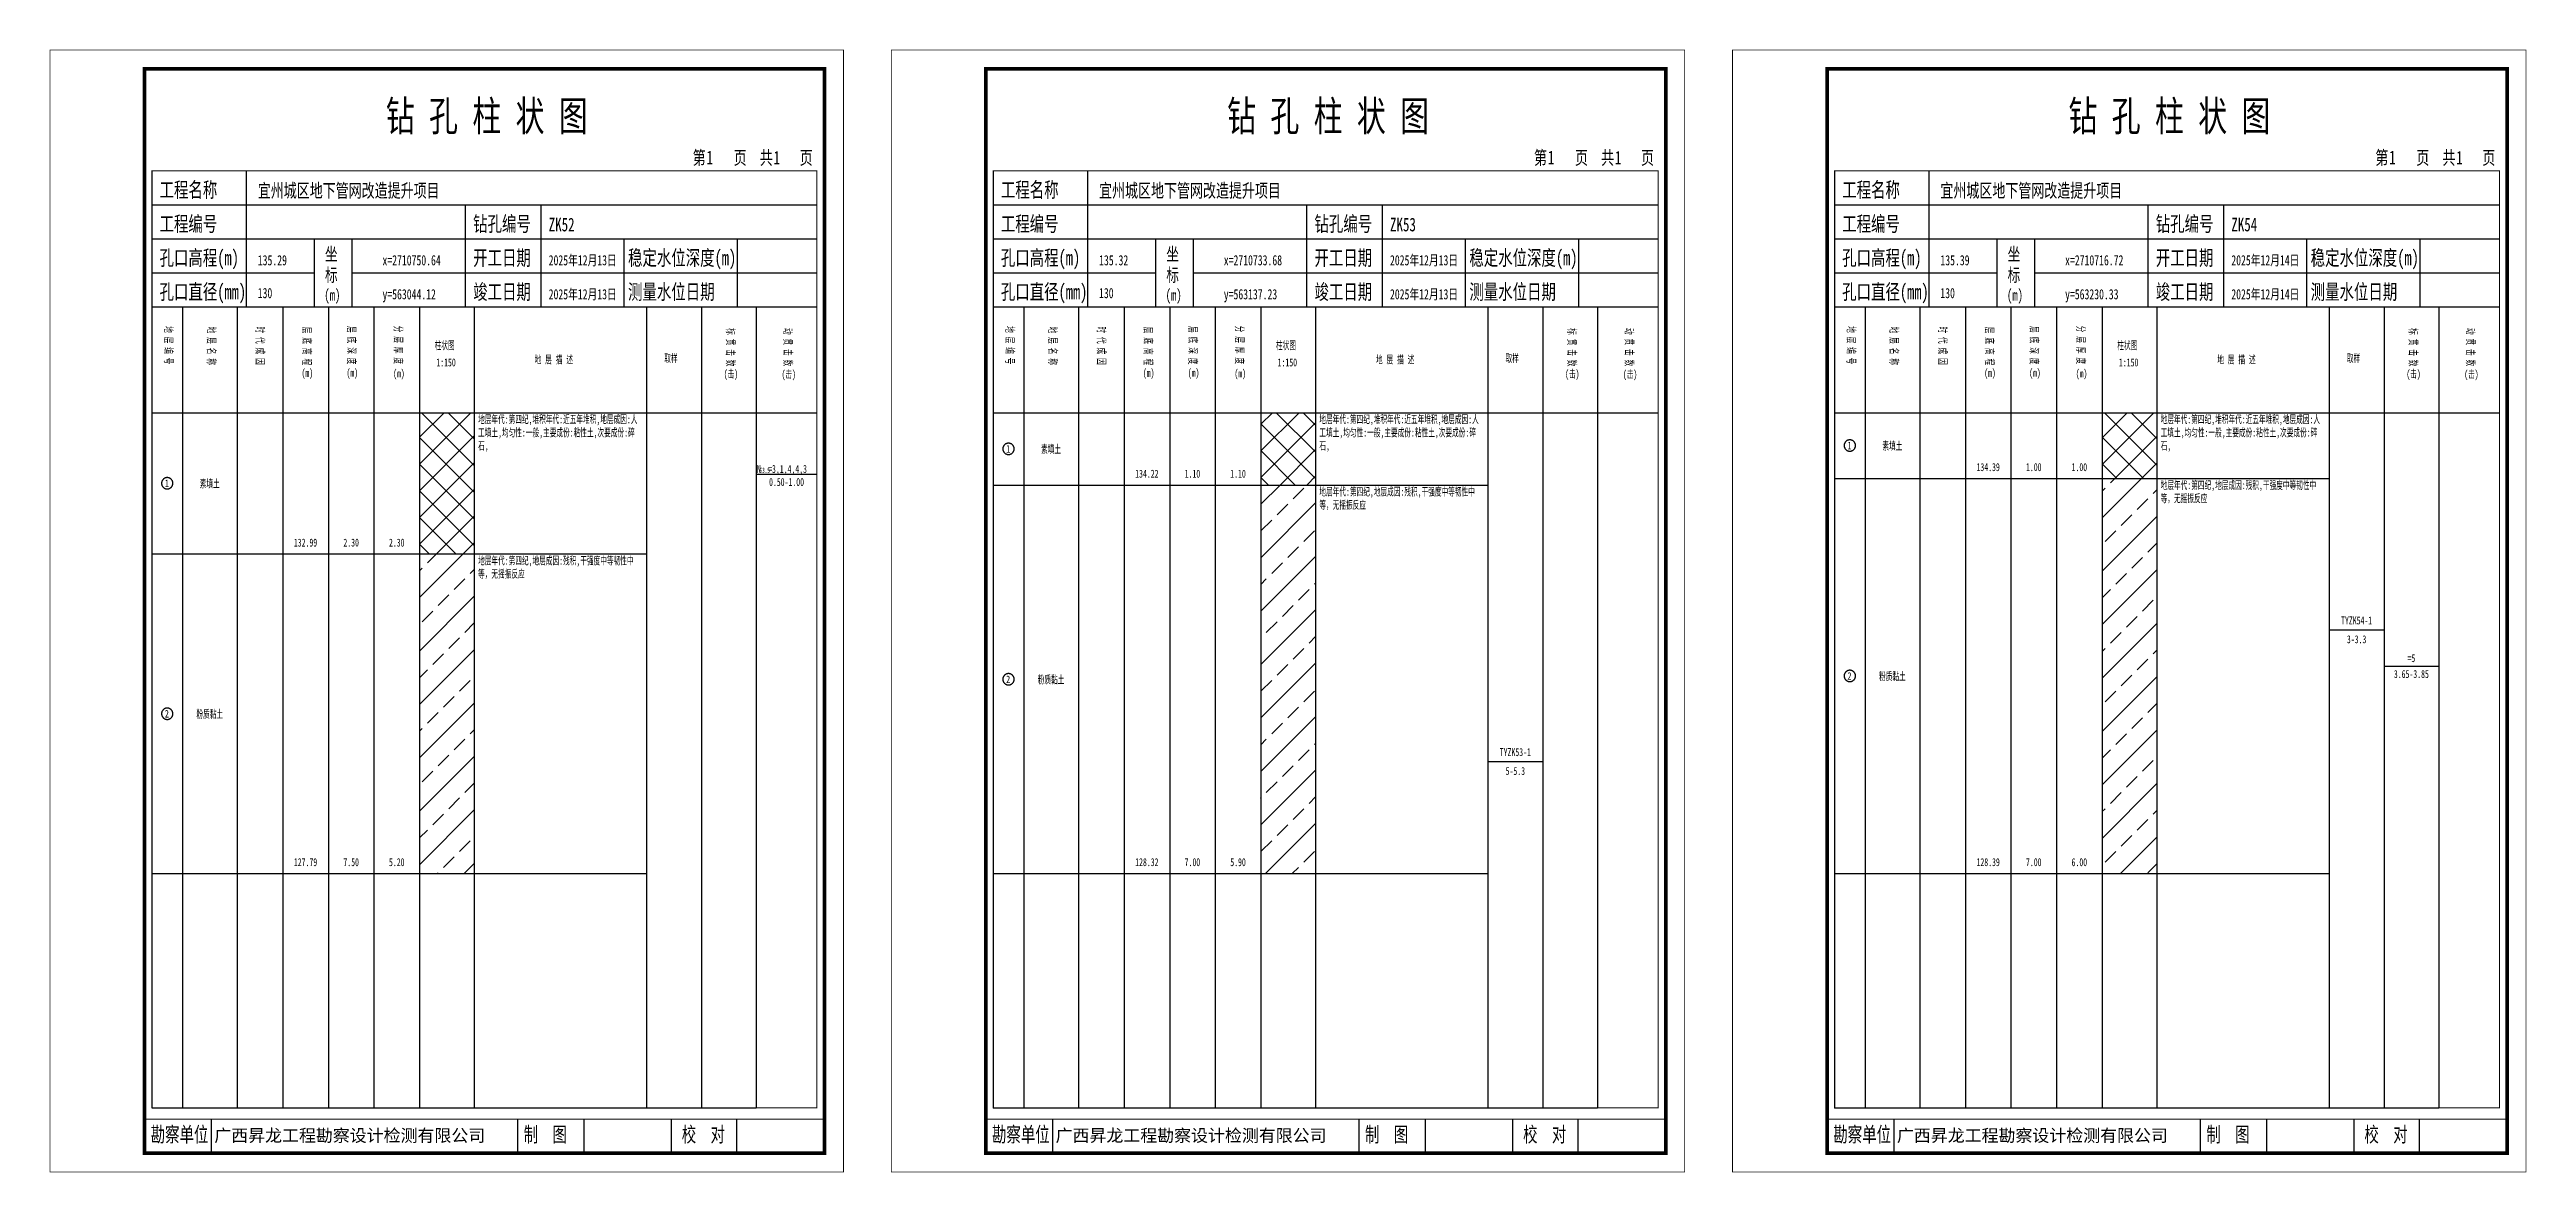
# Model space of a CAD drawing. Header units: millimetres. Extents: x 0 to 2711117, y 0 to 567555.
# Drawn here: x 70369 to 71024, y 0 to 297 of the extents above; entities that cross this region are included whole.
import ezdxf
from ezdxf.enums import TextEntityAlignment as Align

# ---------------------------------------------------------------- set-up
doc = ezdxf.new("R2010")
doc.units = ezdxf.units.MM
doc.layers.add('GICAD_POU_TEXTS', color=7, linetype='Continuous')
doc.layers.add('勘察点图例', color=7, linetype='Continuous')
doc.styles.add('HEAD_FONT', font='simfang.ttf', dxfattribs={"width": 0.6})
doc.styles.add('HEAD_FONT2', font='simfang.ttf', dxfattribs={"width": 0.6})
doc.styles.add('HT', font='simhei.ttf')
doc.styles.add('LZ_FONT', font='simfang.ttf', dxfattribs={"width": 0.7, "height": 8})
doc.styles.add('成果图图块', font='simfang.ttf', dxfattribs={"height": 2.5})
doc.styles.add('成果图表体', font='simfang.ttf', dxfattribs={"width": 0.6, "height": 2.1})
pattern_1 = [(45, (0, 0), (-3.5355339, 3.5355339), []), (135, (0, 0), (-3.5355339, -3.5355339), [])]
pattern_2 = [(45, (0, 0), (-7.0710678, 7.0710678), []), (45, (7.071, 0), (-7.0710678, 7.0710678), [4, -2])]

# ---------------------------------------------------------------- blocks, each defined once
blk = doc.blocks.new('ZK52')
for p, q in [((52, 229), (52, 265)), ((27, 256), (203, 256)), ((110, 229), (110, 256)), ((130, 229), (130, 256)), ((27, 247), (203, 247)), ((70, 229), (70, 247)), ((80, 229), (80, 247)), ((152, 229), (152, 247)), ((182, 229), (182, 247)), ((27, 238), (70, 238)), ((80, 238), (203, 238)), ((27, 229), (35.05, 229)), ((35.05, 229), (35.05, 17)), ((35.05, 229), (49.53, 229)), ((49.53, 229), (49.53, 17)), ((49.53, 229), (61.6, 229)), ((61.6, 229), (61.6, 17)), ((61.6, 229), (73.68, 229)), ((73.68, 229), (73.68, 17)), ((73.68, 229), (85.75, 229)), ((85.75, 229), (85.75, 17)), ((85.75, 229), (97.82, 229)), ((97.82, 229), (97.82, 17)), ((97.82, 229), (112.3, 229)), ((112.3, 229), (112.3, 17)), ((112.3, 229), (157.93, 229)), ((157.93, 229), (157.93, 17)), ((157.93, 229), (172.42, 229)), ((172.42, 229), (172.42, 17)), ((172.42, 229), (186.9, 229)), ((186.9, 229), (186.9, 17)), ((186.9, 229), (203, 229)), ((27, 201), (203, 201)), ((27, 17), (35.05, 17)), ((35.05, 17), (49.53, 17)), ((42.74, 4.95), (42.74, 13.95)), ((42.74, 4.95), (42.74, 13.95)), ((49.53, 17), (61.6, 17)), ((61.6, 17), (73.68, 17)), ((73.68, 17), (85.75, 17)), ((85.75, 17), (97.82, 17)), ((97.82, 17), (112.3, 17)), ((112.3, 17), (157.93, 17)), ((123.83, 4.95), (123.83, 13.95)), ((141.38, 4.95), (141.38, 13.95)), ((157.93, 17), (172.42, 17)), ((164.48, 4.95), (164.48, 13.95)), ((172.42, 17), (186.9, 17)), ((181.84, 4.95), (181.84, 13.95)), ((181.84, 4.95), (181.84, 13.95))]:
    blk.add_line(p, q)
for points, const_width in [([(0, 0), (210, 0), (210, 297), (0, 297)], 0.25), ([(25, 5), (205, 5), (205, 292), (25, 292)], 1), ([(27, 265), (203, 265), (203, 17), (27, 17)], 0.3)]:
    blk.add_lwpolyline(points, close=True, dxfattribs=dict(const_width=const_width))
at = {"const_width": 0.3}
for points in [[(27, 229), (203, 229)], [(25, 14), (205, 14)]]:
    blk.add_lwpolyline(points, dxfattribs=at)
at = {"style": 'LZ_FONT', "width": 0.7}
for s, height, p in [('钻 孔 柱 状 图', 8, (88.9, 275.54)), ('第', 3.6, (170.12, 266.7)), ('1', 3.6, (173.78, 266.75)), ('页', 3.6, (180.96, 266.7)), ('共', 3.6, (187.88, 266.7)), ('1', 3.6, (191.54, 266.7)), ('页', 3.6, (198.44, 266.7)), ('工程名称', 4, (29, 258)), ('宜州城区地下管网改造提升项目', 3.6, (55, 258)), ('工程编号', 4, (29, 249)), ('钻孔编号', 4, (112, 249)), ('ZK52', 3.6, (132, 249)), ('孔口高程(m)', 4, (29, 240)), ('135.29', 2.7, (55, 240)), ('坐', 3.5, (72.79, 241.24)), ('x=2710750.64', 2.7, (88, 240)), ('开工日期', 4, (112, 240)), ('2025年12月13日', 2.7, (132, 240)), ('稳定水位深度(m)', 4, (153, 240)), ('标', 3.5, (72.79, 235.7)), ('孔口直径(mm)', 4, (29, 231)), ('130', 2.7, (54.98, 231.31)), ('(m) ', 3, (72.59, 230.65)), ('y=563044.12', 2.7, (88, 231)), ('竣工日期', 4, (112, 231)), ('2025年12月13日', 2.7, (132, 231)), ('测量水位日期', 4, (153, 231)), ('勘察单位', 4, (26.65, 7.95)), ('制  图', 4, (125.4, 7.95)), ('校  对', 4, (167.22, 7.95))]:
    blk.add_text(s, height=height, dxfattribs=at).set_placement(p)
at = {"style": 'HT'}
blk.add_text('广西昇龙工程勘察设计检测有限公司', height=3.2865, dxfattribs=at).set_placement((43.48, 8.02))
at = {"char_height": 2.1, "width": 22.806, "attachment_point": 1, "rotation": 270, "style": 'HEAD_FONT'}
for s, insert in [('地 层 编 号', (32.46, 223.92)), ('地 层 名 称', (43.79, 223.76)), ('时 代 成 因', (56.67, 223.83)), ('层 底 高 程', (69.07, 223.71)), ('层 底 深 度', (80.9, 223.91)), ('分 层 厚 度', (93.26, 224.01)), ('标 贯 击 数', (181.21, 223.37)), ('动 贯 击 数', (196.38, 223.43))]:
    blk.add_mtext(s, dxfattribs=dict(at, insert=insert))
at = {"char_height": 2.1, "attachment_point": 1}
for s, insert, width, style in [('柱状图', (101.82, 219.87), 7.855, 'HEAD_FONT2'), ('地 层 描 述', (128.29, 216.11), 22.0781, 'HEAD_FONT2'), ('取样', (162.58, 216.44), 7.855, 'HEAD_FONT2'), ('(m)', (66.58, 212.56), 4.7944, 'HEAD_FONT'), ('(m)', (78.47, 212.61), 4.7944, 'HEAD_FONT'), ('(m)', (90.81, 212.43), 4.7944, 'HEAD_FONT'), ('1:150', (102.26, 215.36), 6.9223, 'HEAD_FONT2'), ('(击)', (178.33, 212.31), 7.855, 'HEAD_FONT2'), ('(击)', (193.64, 212.22), 7.855, 'HEAD_FONT2')]:
    blk.add_mtext(s, dxfattribs=dict(at, insert=insert, width=width, style=style))
blk = doc.blocks.new('ZK52_0')
at = {"color": 7}
blk.add_polyline3d([(-1.5, 0.02, 0), (-1.5, -0.06, 0), (-1.49, -0.13, 0), (-1.48, -0.2, 0), (-1.47, -0.28, 0), (-1.46, -0.35, 0), (-1.44, -0.42, 0), (-1.41, -0.49, 0), (-1.39, -0.56, 0), (-1.36, -0.63, 0), (-1.32, -0.69, 0), (-1.29, -0.76, 0), (-1.25, -0.82, 0), (-1.2, -0.88, 0), (-1.16, -0.94, 0), (-1.11, -0.99, 0), (-1.06, -1.04, 0), (-1.01, -1.1, 0), (-0.95, -1.14, 0), (-0.89, -1.19, 0), (-0.83, -1.23, 0), (-0.77, -1.27, 0), (-0.71, -1.31, 0), (-0.64, -1.34, 0), (-0.57, -1.37, 0), (-0.51, -1.4, 0), (-0.44, -1.42, 0), (-0.36, -1.44, 0), (-0.29, -1.46, 0), (-0.22, -1.47, 0), (-0.15, -1.48, 0), (-0.07, -1.48, 0), (0, -1.48, 0), (0.07, -1.48, 0), (0.15, -1.48, 0), (0.22, -1.47, 0), (0.29, -1.46, 0), (0.36, -1.44, 0), (0.44, -1.42, 0), (0.51, -1.4, 0), (0.57, -1.37, 0), (0.64, -1.34, 0), (0.71, -1.31, 0), (0.77, -1.27, 0), (0.83, -1.23, 0), (0.89, -1.19, 0), (0.95, -1.14, 0), (1.01, -1.1, 0), (1.06, -1.04, 0), (1.11, -0.99, 0), (1.16, -0.94, 0), (1.2, -0.88, 0), (1.25, -0.82, 0), (1.29, -0.76, 0), (1.32, -0.69, 0), (1.36, -0.63, 0), (1.39, -0.56, 0), (1.41, -0.49, 0), (1.44, -0.42, 0), (1.46, -0.35, 0), (1.47, -0.28, 0), (1.48, -0.2, 0), (1.49, -0.13, 0), (1.5, -0.06, 0), (1.5, 0.02, 0), (1.5, 0.09, 0), (1.49, 0.16, 0), (1.48, 0.24, 0), (1.47, 0.31, 0), (1.46, 0.38, 0), (1.44, 0.45, 0), (1.41, 0.52, 0), (1.39, 0.59, 0), (1.36, 0.66, 0), (1.32, 0.72, 0), (1.29, 0.79, 0), (1.25, 0.85, 0), (1.2, 0.91, 0), (1.16, 0.97, 0), (1.11, 1.02, 0), (1.06, 1.08, 0), (1.01, 1.13, 0), (0.95, 1.18, 0), (0.89, 1.22, 0), (0.83, 1.26, 0), (0.77, 1.3, 0), (0.71, 1.34, 0), (0.64, 1.37, 0), (0.57, 1.4, 0), (0.51, 1.43, 0), (0.44, 1.45, 0), (0.36, 1.47, 0), (0.29, 1.49, 0), (0.22, 1.5, 0), (0.15, 1.51, 0), (0.07, 1.51, 0), (0, 1.52, 0), (-0.07, 1.51, 0), (-0.15, 1.51, 0), (-0.22, 1.5, 0), (-0.29, 1.49, 0), (-0.36, 1.47, 0), (-0.44, 1.45, 0), (-0.51, 1.43, 0), (-0.57, 1.4, 0), (-0.64, 1.37, 0), (-0.71, 1.34, 0), (-0.77, 1.3, 0), (-0.83, 1.26, 0), (-0.89, 1.22, 0), (-0.95, 1.18, 0), (-1.01, 1.13, 0), (-1.06, 1.08, 0), (-1.11, 1.02, 0), (-1.16, 0.97, 0), (-1.2, 0.91, 0), (-1.25, 0.85, 0), (-1.29, 0.79, 0), (-1.32, 0.72, 0), (-1.36, 0.66, 0), (-1.39, 0.59, 0), (-1.41, 0.52, 0), (-1.44, 0.45, 0), (-1.46, 0.38, 0), (-1.47, 0.31, 0), (-1.48, 0.24, 0), (-1.49, 0.16, 0), (-1.5, 0.09, 0), (-1.5, 0.02, 0)], dxfattribs=at)
at = {"layer": 'GICAD_POU_TEXTS', "color": 7, "style": '成果图图块', "width": 0.7}
blk.add_text('1', height=2, dxfattribs=at).set_placement((-0.09, -0.99), align=Align.CENTER)
blk = doc.blocks.new('ZK52_1')
at = {"color": 7}
blk.add_polyline3d([(-1.5, 0.02, 0), (-1.5, -0.06, 0), (-1.49, -0.13, 0), (-1.48, -0.2, 0), (-1.47, -0.28, 0), (-1.46, -0.35, 0), (-1.44, -0.42, 0), (-1.41, -0.49, 0), (-1.39, -0.56, 0), (-1.36, -0.63, 0), (-1.32, -0.69, 0), (-1.29, -0.76, 0), (-1.25, -0.82, 0), (-1.2, -0.88, 0), (-1.16, -0.94, 0), (-1.11, -0.99, 0), (-1.06, -1.04, 0), (-1.01, -1.1, 0), (-0.95, -1.14, 0), (-0.89, -1.19, 0), (-0.83, -1.23, 0), (-0.77, -1.27, 0), (-0.71, -1.31, 0), (-0.64, -1.34, 0), (-0.57, -1.37, 0), (-0.51, -1.4, 0), (-0.44, -1.42, 0), (-0.36, -1.44, 0), (-0.29, -1.46, 0), (-0.22, -1.47, 0), (-0.15, -1.48, 0), (-0.07, -1.48, 0), (0, -1.48, 0), (0.07, -1.48, 0), (0.15, -1.48, 0), (0.22, -1.47, 0), (0.29, -1.46, 0), (0.36, -1.44, 0), (0.44, -1.42, 0), (0.51, -1.4, 0), (0.57, -1.37, 0), (0.64, -1.34, 0), (0.71, -1.31, 0), (0.77, -1.27, 0), (0.83, -1.23, 0), (0.89, -1.19, 0), (0.95, -1.14, 0), (1.01, -1.1, 0), (1.06, -1.04, 0), (1.11, -0.99, 0), (1.16, -0.94, 0), (1.2, -0.88, 0), (1.25, -0.82, 0), (1.29, -0.76, 0), (1.32, -0.69, 0), (1.36, -0.63, 0), (1.39, -0.56, 0), (1.41, -0.49, 0), (1.44, -0.42, 0), (1.46, -0.35, 0), (1.47, -0.28, 0), (1.48, -0.2, 0), (1.49, -0.13, 0), (1.5, -0.06, 0), (1.5, 0.02, 0), (1.5, 0.09, 0), (1.49, 0.16, 0), (1.48, 0.24, 0), (1.47, 0.31, 0), (1.46, 0.38, 0), (1.44, 0.45, 0), (1.41, 0.52, 0), (1.39, 0.59, 0), (1.36, 0.66, 0), (1.32, 0.72, 0), (1.29, 0.79, 0), (1.25, 0.85, 0), (1.2, 0.91, 0), (1.16, 0.97, 0), (1.11, 1.02, 0), (1.06, 1.08, 0), (1.01, 1.13, 0), (0.95, 1.18, 0), (0.89, 1.22, 0), (0.83, 1.26, 0), (0.77, 1.3, 0), (0.71, 1.34, 0), (0.64, 1.37, 0), (0.57, 1.4, 0), (0.51, 1.43, 0), (0.44, 1.45, 0), (0.36, 1.47, 0), (0.29, 1.49, 0), (0.22, 1.5, 0), (0.15, 1.51, 0), (0.07, 1.51, 0), (0, 1.52, 0), (-0.07, 1.51, 0), (-0.15, 1.51, 0), (-0.22, 1.5, 0), (-0.29, 1.49, 0), (-0.36, 1.47, 0), (-0.44, 1.45, 0), (-0.51, 1.43, 0), (-0.57, 1.4, 0), (-0.64, 1.37, 0), (-0.71, 1.34, 0), (-0.77, 1.3, 0), (-0.83, 1.26, 0), (-0.89, 1.22, 0), (-0.95, 1.18, 0), (-1.01, 1.13, 0), (-1.06, 1.08, 0), (-1.11, 1.02, 0), (-1.16, 0.97, 0), (-1.2, 0.91, 0), (-1.25, 0.85, 0), (-1.29, 0.79, 0), (-1.32, 0.72, 0), (-1.36, 0.66, 0), (-1.39, 0.59, 0), (-1.41, 0.52, 0), (-1.44, 0.45, 0), (-1.46, 0.38, 0), (-1.47, 0.31, 0), (-1.48, 0.24, 0), (-1.49, 0.16, 0), (-1.5, 0.09, 0), (-1.5, 0.02, 0)], dxfattribs=at)
at = {"layer": 'GICAD_POU_TEXTS', "color": 7, "style": '成果图图块', "width": 0.7}
blk.add_text('2', height=2, dxfattribs=at).set_placement((-0.09, -0.99), align=Align.CENTER)
blk = doc.blocks.new('ZK53')
for p, q in [((52, 229), (52, 265)), ((27, 256), (203, 256)), ((110, 229), (110, 256)), ((130, 229), (130, 256)), ((27, 247), (203, 247)), ((70, 229), (70, 247)), ((80, 229), (80, 247)), ((152, 229), (152, 247)), ((182, 229), (182, 247)), ((27, 238), (70, 238)), ((80, 238), (203, 238)), ((27, 229), (35.05, 229)), ((35.05, 229), (35.05, 17)), ((35.05, 229), (49.53, 229)), ((49.53, 229), (49.53, 17)), ((49.53, 229), (61.6, 229)), ((61.6, 229), (61.6, 17)), ((61.6, 229), (73.68, 229)), ((73.68, 229), (73.68, 17)), ((73.68, 229), (85.75, 229)), ((85.75, 229), (85.75, 17)), ((85.75, 229), (97.82, 229)), ((97.82, 229), (97.82, 17)), ((97.82, 229), (112.3, 229)), ((112.3, 229), (112.3, 17)), ((112.3, 229), (157.93, 229)), ((157.93, 229), (157.93, 17)), ((157.93, 229), (172.42, 229)), ((172.42, 229), (172.42, 17)), ((172.42, 229), (186.9, 229)), ((186.9, 229), (186.9, 17)), ((186.9, 229), (203, 229)), ((27, 201), (203, 201)), ((27, 17), (35.05, 17)), ((35.05, 17), (49.53, 17)), ((42.74, 4.95), (42.74, 13.95)), ((42.74, 4.95), (42.74, 13.95)), ((49.53, 17), (61.6, 17)), ((61.6, 17), (73.68, 17)), ((73.68, 17), (85.75, 17)), ((85.75, 17), (97.82, 17)), ((97.82, 17), (112.3, 17)), ((112.3, 17), (157.93, 17)), ((123.83, 4.95), (123.83, 13.95)), ((141.38, 4.95), (141.38, 13.95)), ((157.93, 17), (172.42, 17)), ((164.48, 4.95), (164.48, 13.95)), ((172.42, 17), (186.9, 17)), ((181.84, 4.95), (181.84, 13.95)), ((181.84, 4.95), (181.84, 13.95))]:
    blk.add_line(p, q)
for points, const_width in [([(0, 0), (210, 0), (210, 297), (0, 297)], 0.25), ([(25, 5), (205, 5), (205, 292), (25, 292)], 1), ([(27, 265), (203, 265), (203, 17), (27, 17)], 0.3)]:
    blk.add_lwpolyline(points, close=True, dxfattribs=dict(const_width=const_width))
at = {"const_width": 0.3}
for points in [[(27, 229), (203, 229)], [(25, 14), (205, 14)]]:
    blk.add_lwpolyline(points, dxfattribs=at)
at = {"style": 'LZ_FONT', "width": 0.7}
for s, height, p in [('钻 孔 柱 状 图', 8, (88.9, 275.54)), ('第', 3.6, (170.12, 266.7)), ('1', 3.6, (173.78, 266.75)), ('页', 3.6, (180.96, 266.7)), ('共', 3.6, (187.88, 266.7)), ('1', 3.6, (191.54, 266.7)), ('页', 3.6, (198.44, 266.7)), ('工程名称', 4, (29, 258)), ('宜州城区地下管网改造提升项目', 3.6, (55, 258)), ('工程编号', 4, (29, 249)), ('钻孔编号', 4, (112, 249)), ('ZK53', 3.6, (132, 249)), ('孔口高程(m)', 4, (29, 240)), ('135.32', 2.7, (55, 240)), ('坐', 3.5, (72.79, 241.24)), ('x=2710733.68', 2.7, (88, 240)), ('开工日期', 4, (112, 240)), ('2025年12月13日', 2.7, (132, 240)), ('稳定水位深度(m)', 4, (153, 240)), ('标', 3.5, (72.79, 235.7)), ('孔口直径(mm)', 4, (29, 231)), ('130', 2.7, (54.98, 231.31)), ('(m) ', 3, (72.59, 230.65)), ('y=563137.23', 2.7, (88, 231)), ('竣工日期', 4, (112, 231)), ('2025年12月13日', 2.7, (132, 231)), ('测量水位日期', 4, (153, 231)), ('勘察单位', 4, (26.65, 7.95)), ('制  图', 4, (125.4, 7.95)), ('校  对', 4, (167.22, 7.95))]:
    blk.add_text(s, height=height, dxfattribs=at).set_placement(p)
at = {"style": 'HT'}
blk.add_text('广西昇龙工程勘察设计检测有限公司', height=3.2865, dxfattribs=at).set_placement((43.48, 8.02))
at = {"char_height": 2.1, "width": 22.806, "attachment_point": 1, "rotation": 270, "style": 'HEAD_FONT'}
for s, insert in [('地 层 编 号', (32.46, 223.92)), ('地 层 名 称', (43.79, 223.76)), ('时 代 成 因', (56.67, 223.83)), ('层 底 高 程', (69.07, 223.71)), ('层 底 深 度', (80.9, 223.91)), ('分 层 厚 度', (93.26, 224.01)), ('标 贯 击 数', (181.21, 223.37)), ('动 贯 击 数', (196.38, 223.43))]:
    blk.add_mtext(s, dxfattribs=dict(at, insert=insert))
at = {"char_height": 2.1, "attachment_point": 1}
for s, insert, width, style in [('柱状图', (101.82, 219.87), 7.855, 'HEAD_FONT2'), ('地 层 描 述', (128.29, 216.11), 22.0781, 'HEAD_FONT2'), ('取样', (162.58, 216.44), 7.855, 'HEAD_FONT2'), ('(m)', (66.58, 212.56), 4.7944, 'HEAD_FONT'), ('(m)', (78.47, 212.61), 4.7944, 'HEAD_FONT'), ('(m)', (90.81, 212.43), 4.7944, 'HEAD_FONT'), ('1:150', (102.26, 215.36), 6.9223, 'HEAD_FONT2'), ('(击)', (178.33, 212.31), 7.855, 'HEAD_FONT2'), ('(击)', (193.64, 212.22), 7.855, 'HEAD_FONT2')]:
    blk.add_mtext(s, dxfattribs=dict(at, insert=insert, width=width, style=style))
blk = doc.blocks.new('ZK53_0')
at = {"color": 7}
blk.add_polyline3d([(-1.5, 0.02, 0), (-1.5, -0.06, 0), (-1.49, -0.13, 0), (-1.48, -0.2, 0), (-1.47, -0.28, 0), (-1.46, -0.35, 0), (-1.44, -0.42, 0), (-1.41, -0.49, 0), (-1.39, -0.56, 0), (-1.36, -0.63, 0), (-1.32, -0.69, 0), (-1.29, -0.76, 0), (-1.25, -0.82, 0), (-1.2, -0.88, 0), (-1.16, -0.94, 0), (-1.11, -0.99, 0), (-1.06, -1.04, 0), (-1.01, -1.1, 0), (-0.95, -1.14, 0), (-0.89, -1.19, 0), (-0.83, -1.23, 0), (-0.77, -1.27, 0), (-0.71, -1.31, 0), (-0.64, -1.34, 0), (-0.57, -1.37, 0), (-0.51, -1.4, 0), (-0.44, -1.42, 0), (-0.36, -1.44, 0), (-0.29, -1.46, 0), (-0.22, -1.47, 0), (-0.15, -1.48, 0), (-0.07, -1.48, 0), (0, -1.48, 0), (0.07, -1.48, 0), (0.15, -1.48, 0), (0.22, -1.47, 0), (0.29, -1.46, 0), (0.36, -1.44, 0), (0.44, -1.42, 0), (0.51, -1.4, 0), (0.57, -1.37, 0), (0.64, -1.34, 0), (0.71, -1.31, 0), (0.77, -1.27, 0), (0.83, -1.23, 0), (0.89, -1.19, 0), (0.95, -1.14, 0), (1.01, -1.1, 0), (1.06, -1.04, 0), (1.11, -0.99, 0), (1.16, -0.94, 0), (1.2, -0.88, 0), (1.25, -0.82, 0), (1.29, -0.76, 0), (1.32, -0.69, 0), (1.36, -0.63, 0), (1.39, -0.56, 0), (1.41, -0.49, 0), (1.44, -0.42, 0), (1.46, -0.35, 0), (1.47, -0.28, 0), (1.48, -0.2, 0), (1.49, -0.13, 0), (1.5, -0.06, 0), (1.5, 0.02, 0), (1.5, 0.09, 0), (1.49, 0.16, 0), (1.48, 0.24, 0), (1.47, 0.31, 0), (1.46, 0.38, 0), (1.44, 0.45, 0), (1.41, 0.52, 0), (1.39, 0.59, 0), (1.36, 0.66, 0), (1.32, 0.72, 0), (1.29, 0.79, 0), (1.25, 0.85, 0), (1.2, 0.91, 0), (1.16, 0.97, 0), (1.11, 1.02, 0), (1.06, 1.08, 0), (1.01, 1.13, 0), (0.95, 1.18, 0), (0.89, 1.22, 0), (0.83, 1.26, 0), (0.77, 1.3, 0), (0.71, 1.34, 0), (0.64, 1.37, 0), (0.57, 1.4, 0), (0.51, 1.43, 0), (0.44, 1.45, 0), (0.36, 1.47, 0), (0.29, 1.49, 0), (0.22, 1.5, 0), (0.15, 1.51, 0), (0.07, 1.51, 0), (0, 1.52, 0), (-0.07, 1.51, 0), (-0.15, 1.51, 0), (-0.22, 1.5, 0), (-0.29, 1.49, 0), (-0.36, 1.47, 0), (-0.44, 1.45, 0), (-0.51, 1.43, 0), (-0.57, 1.4, 0), (-0.64, 1.37, 0), (-0.71, 1.34, 0), (-0.77, 1.3, 0), (-0.83, 1.26, 0), (-0.89, 1.22, 0), (-0.95, 1.18, 0), (-1.01, 1.13, 0), (-1.06, 1.08, 0), (-1.11, 1.02, 0), (-1.16, 0.97, 0), (-1.2, 0.91, 0), (-1.25, 0.85, 0), (-1.29, 0.79, 0), (-1.32, 0.72, 0), (-1.36, 0.66, 0), (-1.39, 0.59, 0), (-1.41, 0.52, 0), (-1.44, 0.45, 0), (-1.46, 0.38, 0), (-1.47, 0.31, 0), (-1.48, 0.24, 0), (-1.49, 0.16, 0), (-1.5, 0.09, 0), (-1.5, 0.02, 0)], dxfattribs=at)
at = {"layer": 'GICAD_POU_TEXTS', "color": 7, "style": '成果图图块', "width": 0.7}
blk.add_text('1', height=2, dxfattribs=at).set_placement((-0.09, -0.99), align=Align.CENTER)
blk = doc.blocks.new('ZK53_1')
at = {"color": 7}
blk.add_polyline3d([(-1.5, 0.02, 0), (-1.5, -0.06, 0), (-1.49, -0.13, 0), (-1.48, -0.2, 0), (-1.47, -0.28, 0), (-1.46, -0.35, 0), (-1.44, -0.42, 0), (-1.41, -0.49, 0), (-1.39, -0.56, 0), (-1.36, -0.63, 0), (-1.32, -0.69, 0), (-1.29, -0.76, 0), (-1.25, -0.82, 0), (-1.2, -0.88, 0), (-1.16, -0.94, 0), (-1.11, -0.99, 0), (-1.06, -1.04, 0), (-1.01, -1.1, 0), (-0.95, -1.14, 0), (-0.89, -1.19, 0), (-0.83, -1.23, 0), (-0.77, -1.27, 0), (-0.71, -1.31, 0), (-0.64, -1.34, 0), (-0.57, -1.37, 0), (-0.51, -1.4, 0), (-0.44, -1.42, 0), (-0.36, -1.44, 0), (-0.29, -1.46, 0), (-0.22, -1.47, 0), (-0.15, -1.48, 0), (-0.07, -1.48, 0), (0, -1.48, 0), (0.07, -1.48, 0), (0.15, -1.48, 0), (0.22, -1.47, 0), (0.29, -1.46, 0), (0.36, -1.44, 0), (0.44, -1.42, 0), (0.51, -1.4, 0), (0.57, -1.37, 0), (0.64, -1.34, 0), (0.71, -1.31, 0), (0.77, -1.27, 0), (0.83, -1.23, 0), (0.89, -1.19, 0), (0.95, -1.14, 0), (1.01, -1.1, 0), (1.06, -1.04, 0), (1.11, -0.99, 0), (1.16, -0.94, 0), (1.2, -0.88, 0), (1.25, -0.82, 0), (1.29, -0.76, 0), (1.32, -0.69, 0), (1.36, -0.63, 0), (1.39, -0.56, 0), (1.41, -0.49, 0), (1.44, -0.42, 0), (1.46, -0.35, 0), (1.47, -0.28, 0), (1.48, -0.2, 0), (1.49, -0.13, 0), (1.5, -0.06, 0), (1.5, 0.02, 0), (1.5, 0.09, 0), (1.49, 0.16, 0), (1.48, 0.24, 0), (1.47, 0.31, 0), (1.46, 0.38, 0), (1.44, 0.45, 0), (1.41, 0.52, 0), (1.39, 0.59, 0), (1.36, 0.66, 0), (1.32, 0.72, 0), (1.29, 0.79, 0), (1.25, 0.85, 0), (1.2, 0.91, 0), (1.16, 0.97, 0), (1.11, 1.02, 0), (1.06, 1.08, 0), (1.01, 1.13, 0), (0.95, 1.18, 0), (0.89, 1.22, 0), (0.83, 1.26, 0), (0.77, 1.3, 0), (0.71, 1.34, 0), (0.64, 1.37, 0), (0.57, 1.4, 0), (0.51, 1.43, 0), (0.44, 1.45, 0), (0.36, 1.47, 0), (0.29, 1.49, 0), (0.22, 1.5, 0), (0.15, 1.51, 0), (0.07, 1.51, 0), (0, 1.52, 0), (-0.07, 1.51, 0), (-0.15, 1.51, 0), (-0.22, 1.5, 0), (-0.29, 1.49, 0), (-0.36, 1.47, 0), (-0.44, 1.45, 0), (-0.51, 1.43, 0), (-0.57, 1.4, 0), (-0.64, 1.37, 0), (-0.71, 1.34, 0), (-0.77, 1.3, 0), (-0.83, 1.26, 0), (-0.89, 1.22, 0), (-0.95, 1.18, 0), (-1.01, 1.13, 0), (-1.06, 1.08, 0), (-1.11, 1.02, 0), (-1.16, 0.97, 0), (-1.2, 0.91, 0), (-1.25, 0.85, 0), (-1.29, 0.79, 0), (-1.32, 0.72, 0), (-1.36, 0.66, 0), (-1.39, 0.59, 0), (-1.41, 0.52, 0), (-1.44, 0.45, 0), (-1.46, 0.38, 0), (-1.47, 0.31, 0), (-1.48, 0.24, 0), (-1.49, 0.16, 0), (-1.5, 0.09, 0), (-1.5, 0.02, 0)], dxfattribs=at)
at = {"layer": 'GICAD_POU_TEXTS', "color": 7, "style": '成果图图块', "width": 0.7}
blk.add_text('2', height=2, dxfattribs=at).set_placement((-0.09, -0.99), align=Align.CENTER)
blk = doc.blocks.new('ZK54')
for p, q in [((52, 229), (52, 265)), ((27, 256), (203, 256)), ((110, 229), (110, 256)), ((130, 229), (130, 256)), ((27, 247), (203, 247)), ((70, 229), (70, 247)), ((80, 229), (80, 247)), ((152, 229), (152, 247)), ((182, 229), (182, 247)), ((27, 238), (70, 238)), ((80, 238), (203, 238)), ((27, 229), (35.05, 229)), ((35.05, 229), (35.05, 17)), ((35.05, 229), (49.53, 229)), ((49.53, 229), (49.53, 17)), ((49.53, 229), (61.6, 229)), ((61.6, 229), (61.6, 17)), ((61.6, 229), (73.68, 229)), ((73.68, 229), (73.68, 17)), ((73.68, 229), (85.75, 229)), ((85.75, 229), (85.75, 17)), ((85.75, 229), (97.82, 229)), ((97.82, 229), (97.82, 17)), ((97.82, 229), (112.3, 229)), ((112.3, 229), (112.3, 17)), ((112.3, 229), (157.93, 229)), ((157.93, 229), (157.93, 17)), ((157.93, 229), (172.42, 229)), ((172.42, 229), (172.42, 17)), ((172.42, 229), (186.9, 229)), ((186.9, 229), (186.9, 17)), ((186.9, 229), (203, 229)), ((27, 201), (203, 201)), ((27, 17), (35.05, 17)), ((35.05, 17), (49.53, 17)), ((42.74, 4.95), (42.74, 13.95)), ((42.74, 4.95), (42.74, 13.95)), ((49.53, 17), (61.6, 17)), ((61.6, 17), (73.68, 17)), ((73.68, 17), (85.75, 17)), ((85.75, 17), (97.82, 17)), ((97.82, 17), (112.3, 17)), ((112.3, 17), (157.93, 17)), ((123.83, 4.95), (123.83, 13.95)), ((141.38, 4.95), (141.38, 13.95)), ((157.93, 17), (172.42, 17)), ((164.48, 4.95), (164.48, 13.95)), ((172.42, 17), (186.9, 17)), ((181.84, 4.95), (181.84, 13.95)), ((181.84, 4.95), (181.84, 13.95))]:
    blk.add_line(p, q)
for points, const_width in [([(0, 0), (210, 0), (210, 297), (0, 297)], 0.25), ([(25, 5), (205, 5), (205, 292), (25, 292)], 1), ([(27, 265), (203, 265), (203, 17), (27, 17)], 0.3)]:
    blk.add_lwpolyline(points, close=True, dxfattribs=dict(const_width=const_width))
at = {"const_width": 0.3}
for points in [[(27, 229), (203, 229)], [(25, 14), (205, 14)]]:
    blk.add_lwpolyline(points, dxfattribs=at)
at = {"style": 'LZ_FONT', "width": 0.7}
for s, height, p in [('钻 孔 柱 状 图', 8, (88.9, 275.54)), ('第', 3.6, (170.12, 266.7)), ('1', 3.6, (173.78, 266.75)), ('页', 3.6, (180.96, 266.7)), ('共', 3.6, (187.88, 266.7)), ('1', 3.6, (191.54, 266.7)), ('页', 3.6, (198.44, 266.7)), ('工程名称', 4, (29, 258)), ('宜州城区地下管网改造提升项目', 3.6, (55, 258)), ('工程编号', 4, (29, 249)), ('钻孔编号', 4, (112, 249)), ('ZK54', 3.6, (132, 249)), ('孔口高程(m)', 4, (29, 240)), ('135.39', 2.7, (55, 240)), ('坐', 3.5, (72.79, 241.24)), ('x=2710716.72', 2.7, (88, 240)), ('开工日期', 4, (112, 240)), ('2025年12月14日', 2.7, (132, 240)), ('稳定水位深度(m)', 4, (153, 240)), ('标', 3.5, (72.79, 235.7)), ('孔口直径(mm)', 4, (29, 231)), ('130', 2.7, (54.98, 231.31)), ('(m) ', 3, (72.59, 230.65)), ('y=563230.33', 2.7, (88, 231)), ('竣工日期', 4, (112, 231)), ('2025年12月14日', 2.7, (132, 231)), ('测量水位日期', 4, (153, 231)), ('勘察单位', 4, (26.65, 7.95)), ('制  图', 4, (125.4, 7.95)), ('校  对', 4, (167.22, 7.95))]:
    blk.add_text(s, height=height, dxfattribs=at).set_placement(p)
at = {"style": 'HT'}
blk.add_text('广西昇龙工程勘察设计检测有限公司', height=3.2865, dxfattribs=at).set_placement((43.48, 8.02))
at = {"char_height": 2.1, "width": 22.806, "attachment_point": 1, "rotation": 270, "style": 'HEAD_FONT'}
for s, insert in [('地 层 编 号', (32.46, 223.92)), ('地 层 名 称', (43.79, 223.76)), ('时 代 成 因', (56.67, 223.83)), ('层 底 高 程', (69.07, 223.71)), ('层 底 深 度', (80.9, 223.91)), ('分 层 厚 度', (93.26, 224.01)), ('标 贯 击 数', (181.21, 223.37)), ('动 贯 击 数', (196.38, 223.43))]:
    blk.add_mtext(s, dxfattribs=dict(at, insert=insert))
at = {"char_height": 2.1, "attachment_point": 1}
for s, insert, width, style in [('柱状图', (101.82, 219.87), 7.855, 'HEAD_FONT2'), ('地 层 描 述', (128.29, 216.11), 22.0781, 'HEAD_FONT2'), ('取样', (162.58, 216.44), 7.855, 'HEAD_FONT2'), ('(m)', (66.58, 212.56), 4.7944, 'HEAD_FONT'), ('(m)', (78.47, 212.61), 4.7944, 'HEAD_FONT'), ('(m)', (90.81, 212.43), 4.7944, 'HEAD_FONT'), ('1:150', (102.26, 215.36), 6.9223, 'HEAD_FONT2'), ('(击)', (178.33, 212.31), 7.855, 'HEAD_FONT2'), ('(击)', (193.64, 212.22), 7.855, 'HEAD_FONT2')]:
    blk.add_mtext(s, dxfattribs=dict(at, insert=insert, width=width, style=style))
blk = doc.blocks.new('ZK54_0')
at = {"color": 7}
blk.add_polyline3d([(-1.5, 0.02, 0), (-1.5, -0.06, 0), (-1.49, -0.13, 0), (-1.48, -0.2, 0), (-1.47, -0.28, 0), (-1.46, -0.35, 0), (-1.44, -0.42, 0), (-1.41, -0.49, 0), (-1.39, -0.56, 0), (-1.36, -0.63, 0), (-1.32, -0.69, 0), (-1.29, -0.76, 0), (-1.25, -0.82, 0), (-1.2, -0.88, 0), (-1.16, -0.94, 0), (-1.11, -0.99, 0), (-1.06, -1.04, 0), (-1.01, -1.1, 0), (-0.95, -1.14, 0), (-0.89, -1.19, 0), (-0.83, -1.23, 0), (-0.77, -1.27, 0), (-0.71, -1.31, 0), (-0.64, -1.34, 0), (-0.57, -1.37, 0), (-0.51, -1.4, 0), (-0.44, -1.42, 0), (-0.36, -1.44, 0), (-0.29, -1.46, 0), (-0.22, -1.47, 0), (-0.15, -1.48, 0), (-0.07, -1.48, 0), (0, -1.48, 0), (0.07, -1.48, 0), (0.15, -1.48, 0), (0.22, -1.47, 0), (0.29, -1.46, 0), (0.36, -1.44, 0), (0.44, -1.42, 0), (0.51, -1.4, 0), (0.57, -1.37, 0), (0.64, -1.34, 0), (0.71, -1.31, 0), (0.77, -1.27, 0), (0.83, -1.23, 0), (0.89, -1.19, 0), (0.95, -1.14, 0), (1.01, -1.1, 0), (1.06, -1.04, 0), (1.11, -0.99, 0), (1.16, -0.94, 0), (1.2, -0.88, 0), (1.25, -0.82, 0), (1.29, -0.76, 0), (1.32, -0.69, 0), (1.36, -0.63, 0), (1.39, -0.56, 0), (1.41, -0.49, 0), (1.44, -0.42, 0), (1.46, -0.35, 0), (1.47, -0.28, 0), (1.48, -0.2, 0), (1.49, -0.13, 0), (1.5, -0.06, 0), (1.5, 0.02, 0), (1.5, 0.09, 0), (1.49, 0.16, 0), (1.48, 0.24, 0), (1.47, 0.31, 0), (1.46, 0.38, 0), (1.44, 0.45, 0), (1.41, 0.52, 0), (1.39, 0.59, 0), (1.36, 0.66, 0), (1.32, 0.72, 0), (1.29, 0.79, 0), (1.25, 0.85, 0), (1.2, 0.91, 0), (1.16, 0.97, 0), (1.11, 1.02, 0), (1.06, 1.08, 0), (1.01, 1.13, 0), (0.95, 1.18, 0), (0.89, 1.22, 0), (0.83, 1.26, 0), (0.77, 1.3, 0), (0.71, 1.34, 0), (0.64, 1.37, 0), (0.57, 1.4, 0), (0.51, 1.43, 0), (0.44, 1.45, 0), (0.36, 1.47, 0), (0.29, 1.49, 0), (0.22, 1.5, 0), (0.15, 1.51, 0), (0.07, 1.51, 0), (0, 1.52, 0), (-0.07, 1.51, 0), (-0.15, 1.51, 0), (-0.22, 1.5, 0), (-0.29, 1.49, 0), (-0.36, 1.47, 0), (-0.44, 1.45, 0), (-0.51, 1.43, 0), (-0.57, 1.4, 0), (-0.64, 1.37, 0), (-0.71, 1.34, 0), (-0.77, 1.3, 0), (-0.83, 1.26, 0), (-0.89, 1.22, 0), (-0.95, 1.18, 0), (-1.01, 1.13, 0), (-1.06, 1.08, 0), (-1.11, 1.02, 0), (-1.16, 0.97, 0), (-1.2, 0.91, 0), (-1.25, 0.85, 0), (-1.29, 0.79, 0), (-1.32, 0.72, 0), (-1.36, 0.66, 0), (-1.39, 0.59, 0), (-1.41, 0.52, 0), (-1.44, 0.45, 0), (-1.46, 0.38, 0), (-1.47, 0.31, 0), (-1.48, 0.24, 0), (-1.49, 0.16, 0), (-1.5, 0.09, 0), (-1.5, 0.02, 0)], dxfattribs=at)
at = {"layer": 'GICAD_POU_TEXTS', "color": 7, "style": '成果图图块', "width": 0.7}
blk.add_text('1', height=2, dxfattribs=at).set_placement((-0.09, -0.99), align=Align.CENTER)
blk = doc.blocks.new('ZK54_1')
at = {"color": 7}
blk.add_polyline3d([(-1.5, 0.02, 0), (-1.5, -0.06, 0), (-1.49, -0.13, 0), (-1.48, -0.2, 0), (-1.47, -0.28, 0), (-1.46, -0.35, 0), (-1.44, -0.42, 0), (-1.41, -0.49, 0), (-1.39, -0.56, 0), (-1.36, -0.63, 0), (-1.32, -0.69, 0), (-1.29, -0.76, 0), (-1.25, -0.82, 0), (-1.2, -0.88, 0), (-1.16, -0.94, 0), (-1.11, -0.99, 0), (-1.06, -1.04, 0), (-1.01, -1.1, 0), (-0.95, -1.14, 0), (-0.89, -1.19, 0), (-0.83, -1.23, 0), (-0.77, -1.27, 0), (-0.71, -1.31, 0), (-0.64, -1.34, 0), (-0.57, -1.37, 0), (-0.51, -1.4, 0), (-0.44, -1.42, 0), (-0.36, -1.44, 0), (-0.29, -1.46, 0), (-0.22, -1.47, 0), (-0.15, -1.48, 0), (-0.07, -1.48, 0), (0, -1.48, 0), (0.07, -1.48, 0), (0.15, -1.48, 0), (0.22, -1.47, 0), (0.29, -1.46, 0), (0.36, -1.44, 0), (0.44, -1.42, 0), (0.51, -1.4, 0), (0.57, -1.37, 0), (0.64, -1.34, 0), (0.71, -1.31, 0), (0.77, -1.27, 0), (0.83, -1.23, 0), (0.89, -1.19, 0), (0.95, -1.14, 0), (1.01, -1.1, 0), (1.06, -1.04, 0), (1.11, -0.99, 0), (1.16, -0.94, 0), (1.2, -0.88, 0), (1.25, -0.82, 0), (1.29, -0.76, 0), (1.32, -0.69, 0), (1.36, -0.63, 0), (1.39, -0.56, 0), (1.41, -0.49, 0), (1.44, -0.42, 0), (1.46, -0.35, 0), (1.47, -0.28, 0), (1.48, -0.2, 0), (1.49, -0.13, 0), (1.5, -0.06, 0), (1.5, 0.02, 0), (1.5, 0.09, 0), (1.49, 0.16, 0), (1.48, 0.24, 0), (1.47, 0.31, 0), (1.46, 0.38, 0), (1.44, 0.45, 0), (1.41, 0.52, 0), (1.39, 0.59, 0), (1.36, 0.66, 0), (1.32, 0.72, 0), (1.29, 0.79, 0), (1.25, 0.85, 0), (1.2, 0.91, 0), (1.16, 0.97, 0), (1.11, 1.02, 0), (1.06, 1.08, 0), (1.01, 1.13, 0), (0.95, 1.18, 0), (0.89, 1.22, 0), (0.83, 1.26, 0), (0.77, 1.3, 0), (0.71, 1.34, 0), (0.64, 1.37, 0), (0.57, 1.4, 0), (0.51, 1.43, 0), (0.44, 1.45, 0), (0.36, 1.47, 0), (0.29, 1.49, 0), (0.22, 1.5, 0), (0.15, 1.51, 0), (0.07, 1.51, 0), (0, 1.52, 0), (-0.07, 1.51, 0), (-0.15, 1.51, 0), (-0.22, 1.5, 0), (-0.29, 1.49, 0), (-0.36, 1.47, 0), (-0.44, 1.45, 0), (-0.51, 1.43, 0), (-0.57, 1.4, 0), (-0.64, 1.37, 0), (-0.71, 1.34, 0), (-0.77, 1.3, 0), (-0.83, 1.26, 0), (-0.89, 1.22, 0), (-0.95, 1.18, 0), (-1.01, 1.13, 0), (-1.06, 1.08, 0), (-1.11, 1.02, 0), (-1.16, 0.97, 0), (-1.2, 0.91, 0), (-1.25, 0.85, 0), (-1.29, 0.79, 0), (-1.32, 0.72, 0), (-1.36, 0.66, 0), (-1.39, 0.59, 0), (-1.41, 0.52, 0), (-1.44, 0.45, 0), (-1.46, 0.38, 0), (-1.47, 0.31, 0), (-1.48, 0.24, 0), (-1.49, 0.16, 0), (-1.5, 0.09, 0), (-1.5, 0.02, 0)], dxfattribs=at)
at = {"layer": 'GICAD_POU_TEXTS', "color": 7, "style": '成果图图块', "width": 0.7}
blk.add_text('2', height=2, dxfattribs=at).set_placement((-0.09, -0.99), align=Align.CENTER)

msp = doc.modelspace()

# ---------------------------------------------------------------- hatches: boundary and pattern name
at = {"layer": '勘察点图例'}
h = msp.add_hatch(dxfattribs=at)
h.set_pattern_fill('GKSTT', color=256, scale=0.5, style=0, pattern_type=2)
h.set_pattern_definition(pattern_1)
h.paths.add_polyline_path([(70466.75, 163.59), (70481.24, 163.59), (70481.24, 201), (70466.75, 201)])
h = msp.add_hatch(dxfattribs=at)
h.set_pattern_fill('GKSTT', color=256, scale=0.5, style=0, pattern_type=2)
h.set_pattern_definition(pattern_1)
h.paths.add_polyline_path([(70689.44, 181.83), (70703.92, 181.83), (70703.92, 201), (70689.44, 201)])
h = msp.add_hatch(dxfattribs=at)
h.set_pattern_fill('GKSTT', color=256, scale=0.5, style=0, pattern_type=2)
h.set_pattern_definition(pattern_1)
h.paths.add_polyline_path([(70912.13, 183.57), (70926.61, 183.57), (70926.61, 201), (70912.13, 201)])
h = msp.add_hatch(dxfattribs=at)
h.set_pattern_fill('GKFZNT', color=256, scale=0.5, style=0, pattern_type=2)
h.set_pattern_definition(pattern_2)
h.paths.add_polyline_path([(70689.44, 79), (70703.92, 79), (70703.92, 181.83), (70689.44, 181.83)])
h = msp.add_hatch(dxfattribs=at)
h.set_pattern_fill('GKFZNT', color=256, scale=0.5, style=0, pattern_type=2)
h.set_pattern_definition(pattern_2)
h.paths.add_polyline_path([(70912.13, 79), (70926.61, 79), (70926.61, 183.57), (70912.13, 183.57)])
h = msp.add_hatch(dxfattribs=at)
h.set_pattern_fill('GKFZNT', color=256, scale=0.5, style=0, pattern_type=2)
h.set_pattern_definition(pattern_2)
h.paths.add_polyline_path([(70466.75, 79), (70481.24, 79), (70481.24, 163.59), (70466.75, 163.59)])

# ---------------------------------------------------------------- linework, layer by layer
for p, q in [((70555.84, 184.73), (70571.93, 184.73)), ((70618.62, 181.83), (70703.92, 181.83)), ((70703.92, 181.83), (70749.55, 181.83)), ((70841.31, 183.57), (70926.61, 183.57)), ((70926.61, 183.57), (70972.24, 183.57)), ((70395.93, 163.59), (70481.24, 163.59)), ((70481.24, 163.59), (70526.87, 163.59)), ((70972.24, 143.49), (70986.73, 143.49)), ((70986.73, 133.9), (71001.21, 133.9)), ((70749.55, 108.63), (70764.04, 108.63)), ((70395.93, 79), (70481.24, 79)), ((70481.24, 79), (70526.87, 79)), ((70618.62, 79), (70703.92, 79)), ((70703.92, 79), (70749.55, 79)), ((70841.31, 79), (70926.61, 79)), ((70926.61, 79), (70972.24, 79))]:
    msp.add_line(p, q, dxfattribs=at)

# ---------------------------------------------------------------- block references
for name, p in [('ZK52', (70368.93, 0)), ('ZK53', (70591.62, 0)), ('ZK54', (70814.31, 0)), ('ZK53_0', (70622.64, 191.41)), ('ZK54_0', (70845.33, 192.29)), ('ZK52_0', (70399.96, 182.29)), ('ZK53_1', (70622.64, 130.41)), ('ZK54_1', (70845.33, 131.29)), ('ZK52_1', (70399.96, 121.29))]:
    msp.add_blockref(name, p, dxfattribs=at)

# ---------------------------------------------------------------- texts
at = {"layer": '勘察点图例', "style": '成果图表体', "width": 0.6}
for s, p in [('素填土', (70633.91, 191.41)), ('素填土', (70856.6, 192.29)), ('素填土', (70411.22, 182.29)), ('0.50-1.00', (70563.89, 182.63)), ('134.22', (70659.26, 184.83)), ('1.10', (70671.33, 184.83)), ('1.10', (70683.4, 184.83)), ('134.39', (70881.95, 186.57)), ('1.00', (70894.02, 186.57)), ('1.00', (70906.09, 186.57)), ('132.99', (70436.57, 166.59)), ('2.30', (70448.65, 166.59)), ('2.30', (70460.72, 166.59)), ('TYZK54-1', (70979.48, 145.99)), ('3-3.3', (70979.48, 140.99)), ('粉质黏土', (70633.91, 130.41)), ('粉质黏土', (70856.6, 131.29)), ('3.65-3.85', (70993.97, 131.8)), ('=5', (70993.97, 136)), ('粉质黏土', (70411.22, 121.29)), ('TYZK53-1', (70756.8, 111.13)), ('5-5.3', (70756.8, 106.13)), ('127.79', (70436.57, 82)), ('7.50', (70448.65, 82)), ('5.20', (70460.72, 82)), ('128.32', (70659.26, 82)), ('7.00', (70671.33, 82)), ('5.90', (70683.4, 82)), ('128.39', (70881.95, 82)), ('7.00', (70894.02, 82)), ('6.00', (70906.09, 82))]:
    msp.add_text(s, height=2.1, dxfattribs=at).set_placement(p, align=Align.MIDDLE)
for s, height, p in [('N', 2.1, (70556.04, 185.06)), ('63.5', 1.4, (70556.74, 185.06)), ('=', 2.1, (70559.04, 185.06))]:
    msp.add_text(s, height=height, dxfattribs=at).set_placement(p)
at = {"layer": '勘察点图例', "char_height": 2.1, "attachment_point": 1, "style": '成果图表体'}
for s, insert, width in [('地层年代:第四纪,堆积年代:近五年堆积,地层成因:人工填土,均匀性:一般,主要成份:粘性土,次要成份:碎石,', (70482.24, 200.3), 43.6296), ('地层年代:第四纪,堆积年代:近五年堆积,地层成因:人工填土,均匀性:一般,主要成份:粘性土,次要成份:碎石,', (70704.92, 200.3), 43.6296), ('地层年代:第四纪,堆积年代:近五年堆积,地层成因:人工填土,均匀性:一般,主要成份:粘性土,次要成份:碎石,', (70927.61, 200.3), 43.6296), ('3,1,4,4,3', (70560.04, 187.16), 4), ('地层年代:第四纪,地层成因:残积,干强度中等韧性中等，无摇振反应', (70704.92, 181.13), 43.6296), ('地层年代:第四纪,地层成因:残积,干强度中等韧性中等，无摇振反应', (70927.61, 182.87), 43.6296), ('地层年代:第四纪,地层成因:残积,干强度中等韧性中等，无摇振反应', (70482.24, 162.89), 43.6296)]:
    msp.add_mtext(s, dxfattribs=dict(at, insert=insert, width=width))

doc.saveas('drawing.dxf')
